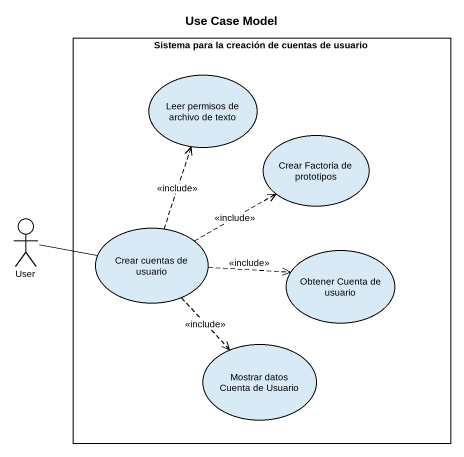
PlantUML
@startuml
title Use Case Model
rectangle "Sistema para la creación de cuentas de usuario" as Sistema_para_la_creación_de {
  usecase "Leer permisos de archivo de texto" as Leer_permisos_de_archivo_de
  usecase "Crear Factoria de prototipos" as Crear_Factoria_de_prototipos
  usecase "Crear cuentas de usuario" as Crear_cuentas_de_usuario
  usecase "Obtener Cuenta de usuario" as Obtener_Cuenta_de_usuario
  usecase "Mostrar datos Cuenta de Usuario" as Mostrar_datos_Cuenta_de
}
actor User
User -right- Crear_cuentas_de_usuario
Crear_cuentas_de_usuario .up.> Leer_permisos_de_archivo_de : <<include>>
Crear_cuentas_de_usuario .right.> Crear_Factoria_de_prototipos : <<include>>
Crear_cuentas_de_usuario .right.> Obtener_Cuenta_de_usuario : <<include>>
Crear_cuentas_de_usuario ..> Mostrar_datos_Cuenta_de : <<include>>
@enduml
